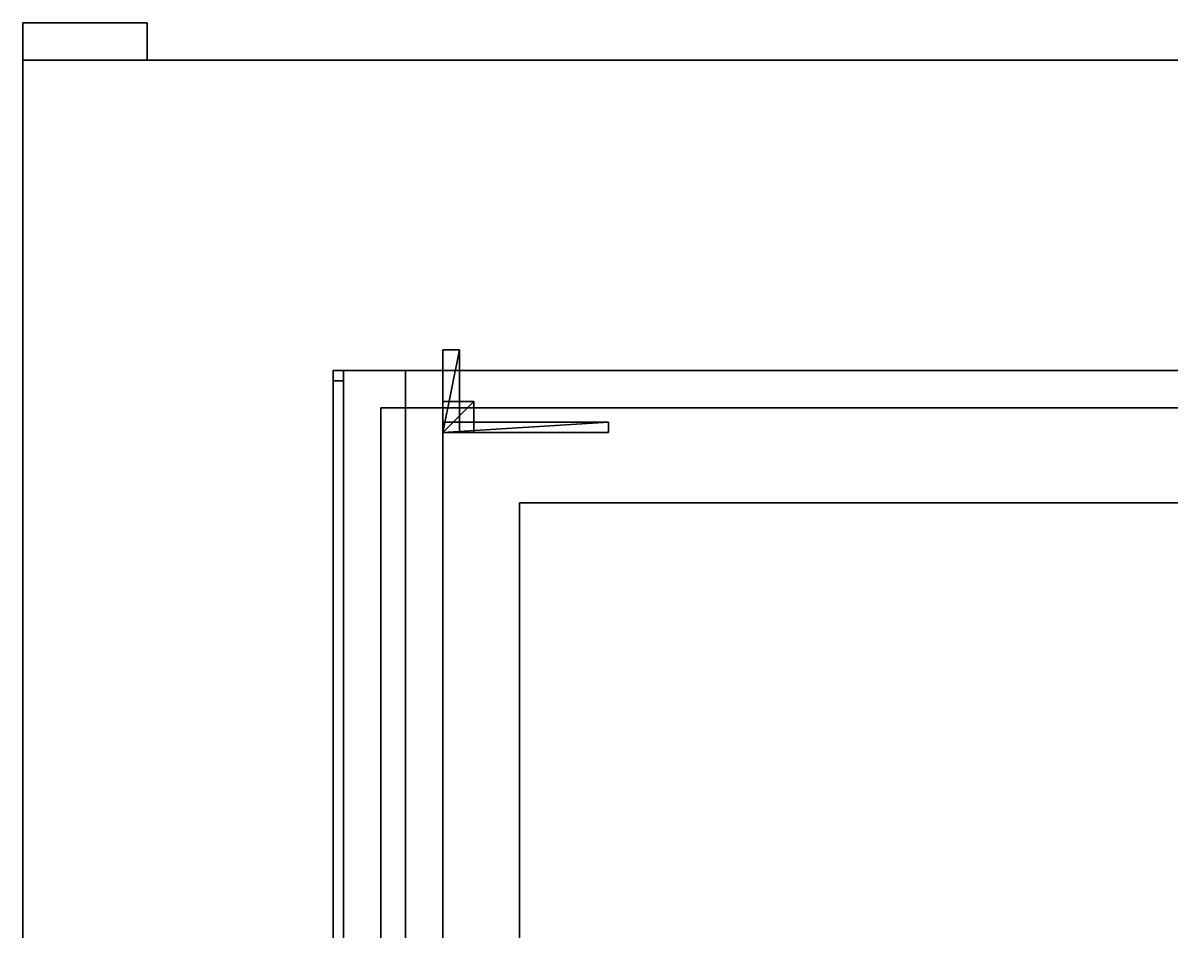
# Model space of a CAD drawing. Extents: x 0 to 3903, y -1756 to 0.
# Drawn here: x 0 to 555, y -439 to 0 of the extents above; entities that cross this region are included whole.
import ezdxf

# ---------------------------------------------------------------- set-up
doc = ezdxf.new("R2010")
doc.units = 0
for name, color, linetype in [('LAYER0', 7, 'CONTINUOUS'), ('LAYER1', 7, 'CONTINUOUS'), ('LAYER10', 253, 'CONTINUOUS'), ('LAYER11', 253, 'CONTINUOUS'), ('LAYER12', 253, 'CONTINUOUS'), ('LAYER13', 253, 'CONTINUOUS'), ('LAYER148', 35, 'CONTINUOUS'), ('LAYER149', 35, 'CONTINUOUS'), ('LAYER150', 2, 'CONTINUOUS'), ('LAYER2', 254, 'CONTINUOUS'), ('LAYER22', 7, 'CONTINUOUS'), ('LAYER24', 7, 'CONTINUOUS'), ('LAYER4', 7, 'CONTINUOUS'), ('LAYER425', 8, 'CONTINUOUS'), ('LAYER6', 2, 'CONTINUOUS'), ('LAYER7', 7, 'CONTINUOUS'), ('LAYER8', 253, 'CONTINUOUS'), ('LAYER9', 253, 'CONTINUOUS')]:
    doc.layers.add(name, color=color, linetype=linetype)

msp = doc.modelspace()

# ---------------------------------------------------------------- linework, layer by layer
at = {"layer": 'LAYER0', "invisible_edges": 1}
for points in [[(3902.994, -18.002), (0.0042, -1756.002), (0.0042, -18.002), (3902.994, -18.002)], [(0.0042, -1756.002), (3902.994, -18.002), (3902.994, -1756.002), (0.0042, -1756.002)], [(0.0042, -18.002, 5), (3902.994, -18.002), (0.0042, -18.002), (0.0042, -18.002, 5)], [(3902.994, -18.002), (0.0042, -18.002, 5), (3902.994, -18.002, 5), (3902.994, -18.002)], [(0.0042, -18.002, 5), (0.0042, -1756.002), (0.0042, -1756.002, 5), (0.0042, -18.002, 5)], [(0.0042, -1756.002), (0.0042, -18.002, 5), (0.0042, -18.002), (0.0042, -1756.002)], [(3902.994, -1756.002, 5), (0.0042, -18.002, 5), (0.0042, -1756.002, 5), (3902.994, -1756.002, 5)], [(0.0042, -18.002, 5), (3902.994, -1756.002, 5), (3902.994, -18.002, 5), (0.0042, -18.002, 5)]]:
    msp.add_3dface(points, dxfattribs=at)
at = {"layer": 'LAYER1'}
for points, invisible_edges in [([(150.0021, -168.0032, 5), (0.0021, -18.0032, 5), (3903.002, -18.0032, 5), (150.0021, -168.0032, 5)], 5), ([(0.0021, -18.0032, 5), (150.0021, -168.0032, 5), (0.0021, -766.0032, 5), (0.0021, -18.0032, 5)], 3), ([(0.0021, -18.0032, 2955), (3903.002, -18.0032, 5), (0.0021, -18.0032, 5), (0.0021, -18.0032, 2955)], 1), ([(3903.002, -18.0032, 5), (0.0021, -18.0032, 2955), (3903.002, -18.0032, 2955), (3903.002, -18.0032, 5)], 1), ([(0.0021, -18.0032, 5), (0.0021, -186.0032, 1200), (0.0021, -18.0032, 2955), (0.0021, -18.0032, 5)], 3), ([(0.0021, -766.0032, 5), (0.0021, -186.0032, 1200), (0.0021, -18.0032, 5), (0.0021, -766.0032, 5)], 3), ([(0.0021, -186.0032, 2130), (0.0021, -18.0032, 2955), (0.0021, -186.0032, 1200), (0.0021, -186.0032, 2130)], 3), ([(0.0021, -766.0032, 2130), (0.0021, -18.0032, 2955), (0.0021, -186.0032, 2130), (0.0021, -766.0032, 2130)], 3), ([(0.0021, -1606.003, 2130), (0.0021, -18.0032, 2955), (0.0021, -766.0032, 2130), (0.0021, -1606.003, 2130)], 3), ([(0.0021, -1606.003, 2130), (0.0021, -1756.003, 2955), (0.0021, -18.0032, 2955), (0.0021, -1606.003, 2130)], 5), ([(150.0021, -168.0032, 5), (3903.002, -18.0032, 5), (3753.002, -168.0032, 5), (150.0021, -168.0032, 5)], 3), ([(150.0021, -766.0032, 5), (0.0021, -766.0032, 5), (150.0021, -168.0032, 5), (150.0021, -766.0032, 5)], 2), ([(150.0021, -168.0032, 2955), (150.0021, -186.0032, 2130), (150.0021, -168.0032, 5), (150.0021, -168.0032, 2955)], 3), ([(150.0021, -168.0032, 2955), (150.0021, -766.0032, 2130), (150.0021, -186.0032, 2130), (150.0021, -168.0032, 2955)], 5), ([(150.0021, -1606.003, 2955), (150.0021, -766.0032, 2130), (150.0021, -168.0032, 2955), (150.0021, -1606.003, 2955)], 3), ([(150.0021, -186.0032, 1200), (150.0021, -168.0032, 5), (150.0021, -186.0032, 2130), (150.0021, -186.0032, 1200)], 3), ([(150.0021, -766.0032, 1200), (150.0021, -168.0032, 5), (150.0021, -186.0032, 1200), (150.0021, -766.0032, 1200)], 3), ([(150.0021, -168.0032, 5), (150.0021, -766.0032, 1200), (150.0021, -766.0032, 5), (150.0021, -168.0032, 5)], 1), ([(150.0021, -168.0032, 2955), (3042.972, -168.0032, 1170), (3753.002, -168.0032, 2955), (150.0021, -168.0032, 2955)], 3), ([(150.0021, -168.0032, 2955), (666.0021, -168.0032, 1163), (3042.972, -168.0032, 1170), (150.0021, -168.0032, 2955)], 7), ([(150.0021, -168.0032, 2955), (666.0021, -168.0032, 1083), (666.0021, -168.0032, 1163), (150.0021, -168.0032, 2955)], 5), ([(666.0021, -168.0032, 1083), (150.0021, -168.0032, 5), (726.0021, -168.0032, 1083), (666.0021, -168.0032, 1083)], 3), ([(150.0021, -168.0032, 5), (666.0021, -168.0032, 1083), (150.0021, -168.0032, 2955), (150.0021, -168.0032, 5)], 3), ([(150.0021, -168.0032, 5), (3162.972, -168.0032, 1090), (726.0021, -168.0032, 1083), (150.0021, -168.0032, 5)], 7), ([(3753.002, -168.0032, 5), (3162.972, -168.0032, 1090), (150.0021, -168.0032, 5), (3753.002, -168.0032, 5)], 3), ([(0.0021, -186.0032, 1200), (0.0021, -766.0032, 5), (0.0021, -766.0032, 1200), (0.0021, -186.0032, 1200)], 1)]:
    msp.add_3dface(points, dxfattribs=dict(at, invisible_edges=invisible_edges))
at = {"layer": 'LAYER10'}
for points in [[(218.0001, -198, 855.5), (218.0001, -183, 855.5), (203.0001, -198, 855.5), (218.0001, -198, 855.5)], [(203.0001, -198, 855.5), (218.0001, -183, 855.5), (203.0001, -183, 855.5), (203.0001, -198, 855.5)], [(203.0001, -198, 855.5), (203.0001, -183, 855.5), (203.0001, -198, 840.5), (203.0001, -198, 855.5)], [(203.0001, -198, 840.5), (203.0001, -183, 855.5), (203.0001, -183, 840.5), (203.0001, -198, 840.5)], [(218.0001, -198, 840.5), (203.0001, -198, 840.5), (218.0001, -183, 840.5), (218.0001, -198, 840.5)], [(218.0001, -183, 840.5), (203.0001, -198, 840.5), (203.0001, -183, 840.5), (218.0001, -183, 840.5)], [(218.0001, -183, 840.5), (203.0001, -183, 840.5), (218.0001, -183, 855.5), (218.0001, -183, 840.5)], [(218.0001, -183, 855.5), (203.0001, -183, 840.5), (203.0001, -183, 855.5), (218.0001, -183, 855.5)], [(218.0001, -198, 840.5), (218.0001, -183, 840.5), (218.0001, -198, 855.5), (218.0001, -198, 840.5)], [(218.0001, -198, 855.5), (218.0001, -183, 840.5), (218.0001, -183, 855.5), (218.0001, -198, 855.5)], [(218.0001, -198, 855.5), (203.0001, -198, 855.5), (218.0001, -198, 840.5), (218.0001, -198, 855.5)], [(218.0001, -198, 840.5), (203.0001, -198, 855.5), (203.0001, -198, 840.5), (218.0001, -198, 840.5)]]:
    msp.add_3dface(points, dxfattribs=at)
at = {"layer": 'LAYER11'}
for points in [[(218.0001, -198, 855.5), (218.0001, -183, 855.5), (203.0001, -198, 855.5), (218.0001, -198, 855.5)], [(203.0001, -198, 855.5), (218.0001, -183, 855.5), (203.0001, -183, 855.5), (203.0001, -198, 855.5)], [(203.0001, -198, 855.5), (203.0001, -183, 855.5), (203.0001, -198, 840.5), (203.0001, -198, 855.5)], [(203.0001, -198, 840.5), (203.0001, -183, 855.5), (203.0001, -183, 840.5), (203.0001, -198, 840.5)], [(218.0001, -198, 840.5), (203.0001, -198, 840.5), (218.0001, -183, 840.5), (218.0001, -198, 840.5)], [(218.0001, -183, 840.5), (203.0001, -198, 840.5), (203.0001, -183, 840.5), (218.0001, -183, 840.5)], [(218.0001, -183, 840.5), (203.0001, -183, 840.5), (218.0001, -183, 855.5), (218.0001, -183, 840.5)], [(218.0001, -183, 855.5), (203.0001, -183, 840.5), (203.0001, -183, 855.5), (218.0001, -183, 855.5)], [(218.0001, -198, 840.5), (218.0001, -183, 840.5), (218.0001, -198, 855.5), (218.0001, -198, 840.5)], [(218.0001, -198, 855.5), (218.0001, -183, 840.5), (218.0001, -183, 855.5), (218.0001, -198, 855.5)], [(218.0001, -198, 855.5), (203.0001, -198, 855.5), (218.0001, -198, 840.5), (218.0001, -198, 855.5)], [(218.0001, -198, 840.5), (203.0001, -198, 855.5), (203.0001, -198, 840.5), (218.0001, -198, 840.5)]]:
    msp.add_3dface(points, dxfattribs=at)
at = {"layer": 'LAYER12'}
for points in [[(211.0001, -198, 855.5), (211.0001, -158, 855.5), (203.0001, -198, 855.5), (211.0001, -198, 855.5)], [(203.0001, -198, 855.5), (211.0001, -158, 855.5), (203.0001, -158, 855.5), (203.0001, -198, 855.5)], [(203.0001, -198, 855.5), (203.0001, -158, 855.5), (203.0001, -198, 847.5), (203.0001, -198, 855.5)], [(203.0001, -198, 847.5), (203.0001, -158, 855.5), (203.0001, -158, 847.5), (203.0001, -198, 847.5)], [(211.0001, -198, 847.5), (203.0001, -198, 847.5), (211.0001, -158, 847.5), (211.0001, -198, 847.5)], [(211.0001, -158, 847.5), (203.0001, -198, 847.5), (203.0001, -158, 847.5), (211.0001, -158, 847.5)], [(211.0001, -158, 847.5), (203.0001, -158, 847.5), (211.0001, -158, 855.5), (211.0001, -158, 847.5)], [(211.0001, -158, 855.5), (203.0001, -158, 847.5), (203.0001, -158, 855.5), (211.0001, -158, 855.5)], [(211.0001, -198, 847.5), (211.0001, -158, 847.5), (211.0001, -198, 855.5), (211.0001, -198, 847.5)], [(211.0001, -198, 855.5), (211.0001, -158, 847.5), (211.0001, -158, 855.5), (211.0001, -198, 855.5)], [(211.0001, -198, 855.5), (203.0001, -198, 855.5), (211.0001, -198, 847.5), (211.0001, -198, 855.5)], [(211.0001, -198, 847.5), (203.0001, -198, 855.5), (203.0001, -198, 847.5), (211.0001, -198, 847.5)]]:
    msp.add_3dface(points, dxfattribs=at)
at = {"layer": 'LAYER13'}
for points in [[(283.0001, -198, 855.5), (283.0001, -193, 855.5), (203.0001, -198, 855.5), (283.0001, -198, 855.5)], [(203.0001, -198, 855.5), (283.0001, -193, 855.5), (203.0001, -193, 855.5), (203.0001, -198, 855.5)], [(203.0001, -198, 855.5), (203.0001, -193, 855.5), (203.0001, -198, 839.5), (203.0001, -198, 855.5)], [(203.0001, -198, 839.5), (203.0001, -193, 855.5), (203.0001, -193, 839.5), (203.0001, -198, 839.5)], [(283.0001, -198, 839.5), (203.0001, -198, 839.5), (283.0001, -193, 839.5), (283.0001, -198, 839.5)], [(283.0001, -193, 839.5), (203.0001, -198, 839.5), (203.0001, -193, 839.5), (283.0001, -193, 839.5)], [(283.0001, -193, 839.5), (203.0001, -193, 839.5), (283.0001, -193, 855.5), (283.0001, -193, 839.5)], [(283.0001, -193, 855.5), (203.0001, -193, 839.5), (203.0001, -193, 855.5), (283.0001, -193, 855.5)], [(283.0001, -198, 839.5), (283.0001, -193, 839.5), (283.0001, -198, 855.5), (283.0001, -198, 839.5)], [(283.0001, -198, 855.5), (283.0001, -193, 839.5), (283.0001, -193, 855.5), (283.0001, -198, 855.5)], [(283.0001, -198, 855.5), (203.0001, -198, 855.5), (283.0001, -198, 839.5), (283.0001, -198, 855.5)], [(283.0001, -198, 839.5), (203.0001, -198, 855.5), (203.0001, -198, 839.5), (283.0001, -198, 839.5)]]:
    msp.add_3dface(points, dxfattribs=at)
at = {"layer": 'LAYER148'}
for points, invisible_edges in [([(2405, -168.001, 930), (155.0002, -168.001, 885), (155.0002, -168.001, 930), (2405, -168.001, 930)], 1), ([(155.0002, -168.001, 885), (2405, -168.001, 930), (2405, -168.001, 885), (155.0002, -168.001, 885)], 1), ([(240.0003, -232.001, 885), (155.0002, -168.001, 885), (870.0003, -232.001, 885), (240.0003, -232.001, 885)], 3), ([(155.0002, -168.001, 885), (240.0003, -232.001, 885), (155.0002, -738.001, 885), (155.0002, -168.001, 885)], 3), ([(2405, -168.001, 885), (870.0003, -232.001, 885), (155.0002, -168.001, 885), (2405, -168.001, 885)], 3), ([(240.0003, -232.001, 930), (155.0002, -168.001, 930), (155.0002, -738.001, 930), (240.0003, -232.001, 930)], 5), ([(155.0002, -168.001, 930), (240.0003, -232.001, 930), (2405, -168.001, 930), (155.0002, -168.001, 930)], 3), ([(155.0002, -738.001, 930), (155.0002, -168.001, 885), (155.0002, -738.001, 885), (155.0002, -738.001, 930)], 1), ([(155.0002, -168.001, 885), (155.0002, -738.001, 930), (155.0002, -168.001, 930), (155.0002, -168.001, 885)], 1), ([(870.0003, -232.001, 930), (2405, -168.001, 930), (240.0003, -232.001, 930), (870.0003, -232.001, 930)], 3), ([(155.0002, -738.001, 885), (240.0003, -232.001, 885), (240.0003, -692.001, 885), (155.0002, -738.001, 885)], 5), ([(240.0003, -232.001, 930), (155.0002, -738.001, 930), (240.0003, -692.001, 930), (240.0003, -232.001, 930)], 3)]:
    msp.add_3dface(points, dxfattribs=dict(at, invisible_edges=invisible_edges))
at = {"layer": 'LAYER149'}
for points, invisible_edges in [([(3753, -168.001, 930), (3735, -186.001, 930), (155, -168.001, 930), (3753, -168.001, 930)], 3), ([(155, -168.001, 930), (3735, -186.001, 930), (173, -186.001, 930), (155, -168.001, 930)], 5), ([(155, -168.001, 930), (173, -186.001, 930), (155, -738.001, 930), (155, -168.001, 930)], 3), ([(155, -738.001, 930), (155, -168.001, 980), (155, -168.001, 930), (155, -738.001, 930)], 1), ([(155, -168.001, 980), (155, -738.001, 930), (155, -738.001, 980), (155, -168.001, 980)], 1), ([(155, -168.001, 980), (3753, -168.001, 930), (155, -168.001, 930), (155, -168.001, 980)], 1), ([(3753, -168.001, 930), (155, -168.001, 980), (3753, -168.001, 980), (3753, -168.001, 930)], 1), ([(3735, -186.001, 980), (3753, -168.001, 980), (155, -168.001, 980), (3735, -186.001, 980)], 5), ([(3735, -186.001, 980), (155, -168.001, 980), (173, -186.001, 980), (3735, -186.001, 980)], 3), ([(173, -186.001, 980), (155, -168.001, 980), (173, -738.001, 980), (173, -186.001, 980)], 3), ([(173, -738.001, 980), (155, -168.001, 980), (155, -738.001, 980), (173, -738.001, 980)], 1), ([(155, -738.001, 930), (173, -186.001, 930), (173, -738.001, 930), (155, -738.001, 930)], 1), ([(3735, -186.001, 980), (173, -186.001, 930), (3735, -186.001, 930), (3735, -186.001, 980)], 1), ([(173, -186.001, 930), (3735, -186.001, 980), (173, -186.001, 980), (173, -186.001, 930)], 1), ([(173, -738.001, 980), (173, -186.001, 930), (173, -186.001, 980), (173, -738.001, 980)], 1), ([(173, -186.001, 930), (173, -738.001, 980), (173, -738.001, 930), (173, -186.001, 930)], 1)]:
    msp.add_3dface(points, dxfattribs=dict(at, invisible_edges=invisible_edges))
at = {"layer": 'LAYER150', "invisible_edges": 1}
for points in [[(240.0002, -692.001, 690), (870.0002, -232.001, 690), (870.0002, -692.001, 690), (240.0002, -692.001, 690)], [(870.0002, -232.001, 690), (240.0002, -692.001, 690), (240.0002, -232.001, 690), (870.0002, -232.001, 690)], [(240.0002, -692.001, 690), (240.0002, -232.001, 930), (240.0002, -232.001, 690), (240.0002, -692.001, 690)], [(240.0002, -232.001, 930), (240.0002, -692.001, 690), (240.0002, -692.001, 930), (240.0002, -232.001, 930)], [(240.0002, -232.001, 930), (870.0002, -232.001, 690), (240.0002, -232.001, 690), (240.0002, -232.001, 930)], [(870.0002, -232.001, 690), (240.0002, -232.001, 930), (870.0002, -232.001, 930), (870.0002, -232.001, 690)], [(240.0002, -232.001, 930), (870.0002, -692.001, 930), (870.0002, -232.001, 930), (240.0002, -232.001, 930)], [(870.0002, -692.001, 930), (240.0002, -232.001, 930), (240.0002, -692.001, 930), (870.0002, -692.001, 930)]]:
    msp.add_3dface(points, dxfattribs=at)
at = {"layer": 'LAYER2', "invisible_edges": 1}
for points in [[(150.0002, -173, 1200), (150.0002, -766, 5), (150.0002, -766, 1200), (150.0002, -173, 1200)], [(150.0002, -766, 5), (150.0002, -173, 1200), (150.0002, -173, 5), (150.0002, -766, 5)], [(155.0002, -173, 5), (150.0002, -766, 5), (150.0002, -173, 5), (155.0002, -173, 5)], [(150.0002, -766, 5), (155.0002, -173, 5), (155.0002, -766, 5), (150.0002, -766, 5)], [(150.0002, -173, 1200), (155.0002, -173, 5), (150.0002, -173, 5), (150.0002, -173, 1200)], [(155.0002, -173, 5), (150.0002, -173, 1200), (155.0002, -173, 1200), (155.0002, -173, 5)], [(155.0002, -766, 1200), (150.0002, -173, 1200), (150.0002, -766, 1200), (155.0002, -766, 1200)], [(150.0002, -173, 1200), (155.0002, -766, 1200), (155.0002, -173, 1200), (150.0002, -173, 1200)], [(155.0002, -173, 5), (155.0002, -766, 1200), (155.0002, -766, 5), (155.0002, -173, 5)], [(155.0002, -766, 1200), (155.0002, -173, 5), (155.0002, -173, 1200), (155.0002, -766, 1200)]]:
    msp.add_3dface(points, dxfattribs=at)
at = {"layer": 'LAYER22', "invisible_edges": 1}
for points in [[(907.0001, -168, 206), (203.0001, -718, 206), (203.0001, -168, 206), (907.0001, -168, 206)], [(203.0001, -718, 206), (907.0001, -168, 206), (907.0001, -718, 206), (203.0001, -718, 206)], [(203.0001, -168, 224), (203.0001, -718, 206), (203.0001, -718, 224), (203.0001, -168, 224)], [(203.0001, -718, 206), (203.0001, -168, 224), (203.0001, -168, 206), (203.0001, -718, 206)], [(203.0001, -168, 224), (907.0001, -168, 206), (203.0001, -168, 206), (203.0001, -168, 224)], [(907.0001, -168, 206), (203.0001, -168, 224), (907.0001, -168, 224), (907.0001, -168, 206)], [(907.0001, -718, 224), (203.0001, -168, 224), (203.0001, -718, 224), (907.0001, -718, 224)], [(203.0001, -168, 224), (907.0001, -718, 224), (907.0001, -168, 224), (203.0001, -168, 224)]]:
    msp.add_3dface(points, dxfattribs=at)
at = {"layer": 'LAYER24', "invisible_edges": 1}
for points in [[(907.0001, -168, 885), (203.0001, -168, 765), (203.0001, -168, 885), (907.0001, -168, 885)], [(203.0001, -168, 765), (907.0001, -168, 885), (907.0001, -168, 765), (203.0001, -168, 765)], [(203.0001, -186, 885), (203.0001, -168, 765), (203.0001, -186, 765), (203.0001, -186, 885)], [(203.0001, -168, 765), (203.0001, -186, 885), (203.0001, -168, 885), (203.0001, -168, 765)], [(907.0001, -186, 765), (203.0001, -168, 765), (907.0001, -168, 765), (907.0001, -186, 765)], [(203.0001, -168, 765), (907.0001, -186, 765), (203.0001, -186, 765), (203.0001, -168, 765)], [(203.0001, -186, 885), (907.0001, -168, 885), (203.0001, -168, 885), (203.0001, -186, 885)], [(907.0001, -168, 885), (203.0001, -186, 885), (907.0001, -186, 885), (907.0001, -168, 885)], [(907.0001, -186, 765), (203.0001, -186, 885), (203.0001, -186, 765), (907.0001, -186, 765)], [(203.0001, -186, 885), (907.0001, -186, 765), (907.0001, -186, 885), (203.0001, -186, 885)]]:
    msp.add_3dface(points, dxfattribs=at)
at = {"layer": 'LAYER4', "invisible_edges": 1}
for points in [[(185.0001, -168, 205), (203.0001, -718, 205), (185.0001, -718, 205), (185.0001, -168, 205)], [(203.0001, -718, 205), (185.0001, -168, 205), (203.0001, -168, 205), (203.0001, -718, 205)], [(203.0001, -168, 885), (185.0001, -718, 885), (203.0001, -718, 885), (203.0001, -168, 885)], [(185.0001, -718, 885), (203.0001, -168, 885), (185.0001, -168, 885), (185.0001, -718, 885)], [(185.0001, -168, 205), (203.0001, -168, 885), (203.0001, -168, 205), (185.0001, -168, 205)], [(203.0001, -168, 885), (185.0001, -168, 205), (185.0001, -168, 885), (203.0001, -168, 885)], [(185.0001, -718, 885), (185.0001, -168, 205), (185.0001, -718, 205), (185.0001, -718, 885)], [(185.0001, -168, 205), (185.0001, -718, 885), (185.0001, -168, 885), (185.0001, -168, 205)], [(203.0001, -168, 885), (203.0001, -718, 205), (203.0001, -168, 205), (203.0001, -168, 885)], [(203.0001, -718, 205), (203.0001, -168, 885), (203.0001, -718, 885), (203.0001, -718, 205)]]:
    msp.add_3dface(points, dxfattribs=at)
at = {"layer": 'LAYER425', "invisible_edges": 1}
for points in [[(60, 0, 5), (0, -18, 5), (0, 0, 5), (60, 0, 5)], [(0, 0, 685), (0, -18, 5), (0, -18, 685), (0, 0, 685)], [(0, -18, 5), (0, 0, 685), (0, 0, 5), (0, -18, 5)], [(60, -18, 685), (0, 0, 685), (0, -18, 685), (60, -18, 685)], [(0, 0, 685), (60, -18, 685), (60, 0, 685), (0, 0, 685)], [(0, 0, 685), (60, 0, 5), (0, 0, 5), (0, 0, 685)], [(60, 0, 5), (0, 0, 685), (60, 0, 685), (60, 0, 5)], [(0, -18, 5), (60, 0, 5), (60, -18, 5), (0, -18, 5)], [(60, 0, 5), (60, -18, 685), (60, -18, 5), (60, 0, 5)], [(60, -18, 685), (60, 0, 5), (60, 0, 685), (60, -18, 685)], [(60, -18, 685), (0, -18, 5), (60, -18, 5), (60, -18, 685)], [(0, -18, 5), (60, -18, 685), (0, -18, 685), (0, -18, 5)]]:
    msp.add_3dface(points, dxfattribs=at)
at = {"layer": 'LAYER6'}
for points in [[(283.0001, -198, 855.5), (283.0001, -193, 855.5), (203.0001, -198, 855.5), (283.0001, -198, 855.5)], [(203.0001, -198, 855.5), (283.0001, -193, 855.5), (203.0001, -193, 855.5), (203.0001, -198, 855.5)], [(203.0001, -198, 855.5), (203.0001, -193, 855.5), (203.0001, -198, 832.5), (203.0001, -198, 855.5)], [(203.0001, -198, 832.5), (203.0001, -193, 855.5), (203.0001, -193, 832.5), (203.0001, -198, 832.5)], [(283.0001, -198, 832.5), (203.0001, -198, 832.5), (283.0001, -193, 832.5), (283.0001, -198, 832.5)], [(283.0001, -193, 832.5), (203.0001, -198, 832.5), (203.0001, -193, 832.5), (283.0001, -193, 832.5)], [(283.0001, -193, 832.5), (203.0001, -193, 832.5), (283.0001, -193, 855.5), (283.0001, -193, 832.5)], [(283.0001, -193, 855.5), (203.0001, -193, 832.5), (203.0001, -193, 855.5), (283.0001, -193, 855.5)], [(283.0001, -198, 832.5), (283.0001, -193, 832.5), (283.0001, -198, 855.5), (283.0001, -198, 832.5)], [(283.0001, -198, 855.5), (283.0001, -193, 832.5), (283.0001, -193, 855.5), (283.0001, -198, 855.5)], [(283.0001, -198, 855.5), (203.0001, -198, 855.5), (283.0001, -198, 832.5), (283.0001, -198, 855.5)], [(283.0001, -198, 832.5), (203.0001, -198, 855.5), (203.0001, -198, 832.5), (283.0001, -198, 832.5)]]:
    msp.add_3dface(points, dxfattribs=at)
at = {"layer": 'LAYER7', "invisible_edges": 1}
for points in [[(203.0001, -193, 855.5), (283.0001, -198, 855.5), (283.0001, -193, 855.5), (203.0001, -193, 855.5)], [(283.0001, -198, 855.5), (203.0001, -193, 855.5), (203.0001, -198, 855.5), (283.0001, -198, 855.5)], [(203.0001, -198, 832.5), (283.0001, -193, 832.5), (283.0001, -198, 832.5), (203.0001, -198, 832.5)], [(283.0001, -193, 832.5), (203.0001, -198, 832.5), (203.0001, -193, 832.5), (283.0001, -193, 832.5)], [(203.0001, -193, 855.5), (203.0001, -198, 832.5), (203.0001, -198, 855.5), (203.0001, -193, 855.5)], [(203.0001, -198, 832.5), (203.0001, -193, 855.5), (203.0001, -193, 832.5), (203.0001, -198, 832.5)], [(283.0001, -193, 832.5), (203.0001, -193, 855.5), (283.0001, -193, 855.5), (283.0001, -193, 832.5)], [(203.0001, -193, 855.5), (283.0001, -193, 832.5), (203.0001, -193, 832.5), (203.0001, -193, 855.5)], [(283.0001, -193, 832.5), (283.0001, -198, 855.5), (283.0001, -198, 832.5), (283.0001, -193, 832.5)], [(283.0001, -198, 855.5), (283.0001, -193, 832.5), (283.0001, -193, 855.5), (283.0001, -198, 855.5)], [(203.0001, -198, 832.5), (283.0001, -198, 855.5), (203.0001, -198, 855.5), (203.0001, -198, 832.5)], [(283.0001, -198, 855.5), (203.0001, -198, 832.5), (283.0001, -198, 832.5), (283.0001, -198, 855.5)]]:
    msp.add_3dface(points, dxfattribs=at)
at = {"layer": 'LAYER8'}
for points in [[(218.0001, -198, 855.5), (218.0001, -183, 855.5), (203.0001, -198, 855.5), (218.0001, -198, 855.5)], [(203.0001, -198, 855.5), (218.0001, -183, 855.5), (203.0001, -183, 855.5), (203.0001, -198, 855.5)], [(203.0001, -198, 855.5), (203.0001, -183, 855.5), (203.0001, -198, 840.5), (203.0001, -198, 855.5)], [(203.0001, -198, 840.5), (203.0001, -183, 855.5), (203.0001, -183, 840.5), (203.0001, -198, 840.5)], [(218.0001, -198, 840.5), (203.0001, -198, 840.5), (218.0001, -183, 840.5), (218.0001, -198, 840.5)], [(218.0001, -183, 840.5), (203.0001, -198, 840.5), (203.0001, -183, 840.5), (218.0001, -183, 840.5)], [(218.0001, -183, 840.5), (203.0001, -183, 840.5), (218.0001, -183, 855.5), (218.0001, -183, 840.5)], [(218.0001, -183, 855.5), (203.0001, -183, 840.5), (203.0001, -183, 855.5), (218.0001, -183, 855.5)], [(218.0001, -198, 840.5), (218.0001, -183, 840.5), (218.0001, -198, 855.5), (218.0001, -198, 840.5)], [(218.0001, -198, 855.5), (218.0001, -183, 840.5), (218.0001, -183, 855.5), (218.0001, -198, 855.5)], [(218.0001, -198, 855.5), (203.0001, -198, 855.5), (218.0001, -198, 840.5), (218.0001, -198, 855.5)], [(218.0001, -198, 840.5), (203.0001, -198, 855.5), (203.0001, -198, 840.5), (218.0001, -198, 840.5)]]:
    msp.add_3dface(points, dxfattribs=at)
at = {"layer": 'LAYER9'}
for points in [[(218.0001, -198, 855.5), (218.0001, -183, 855.5), (203.0001, -198, 855.5), (218.0001, -198, 855.5)], [(203.0001, -198, 855.5), (218.0001, -183, 855.5), (203.0001, -183, 855.5), (203.0001, -198, 855.5)], [(203.0001, -198, 855.5), (203.0001, -183, 855.5), (203.0001, -198, 840.5), (203.0001, -198, 855.5)], [(203.0001, -198, 840.5), (203.0001, -183, 855.5), (203.0001, -183, 840.5), (203.0001, -198, 840.5)], [(218.0001, -198, 840.5), (203.0001, -198, 840.5), (218.0001, -183, 840.5), (218.0001, -198, 840.5)], [(218.0001, -183, 840.5), (203.0001, -198, 840.5), (203.0001, -183, 840.5), (218.0001, -183, 840.5)], [(218.0001, -183, 840.5), (203.0001, -183, 840.5), (218.0001, -183, 855.5), (218.0001, -183, 840.5)], [(218.0001, -183, 855.5), (203.0001, -183, 840.5), (203.0001, -183, 855.5), (218.0001, -183, 855.5)], [(218.0001, -198, 840.5), (218.0001, -183, 840.5), (218.0001, -198, 855.5), (218.0001, -198, 840.5)], [(218.0001, -198, 855.5), (218.0001, -183, 840.5), (218.0001, -183, 855.5), (218.0001, -198, 855.5)], [(218.0001, -198, 855.5), (203.0001, -198, 855.5), (218.0001, -198, 840.5), (218.0001, -198, 855.5)], [(218.0001, -198, 840.5), (203.0001, -198, 855.5), (203.0001, -198, 840.5), (218.0001, -198, 840.5)]]:
    msp.add_3dface(points, dxfattribs=at)

# ---------------------------------------------------------------- meshes
at = {"layer": 'LAYER1'}
mesh = msp.add_polymesh((5, 2), dxfattribs=at)
for k, corner in enumerate([(150.0001, -168.0002, 2955), (150.0001, -1606, 2955), (3752.999, -168.0002, 2955), (150.0001, -168.0002, 2955), (3752.999, -1606, 2955), (3752.999, -168.0002, 2955), (150, -1606, 2955), (3752.999, -1606, 2955), (0, -1756, 2955), (3902.999, -1756, 2955)]):
    mesh.set_mesh_vertex(divmod(k, 2), corner)

doc.saveas('drawing.dxf')
